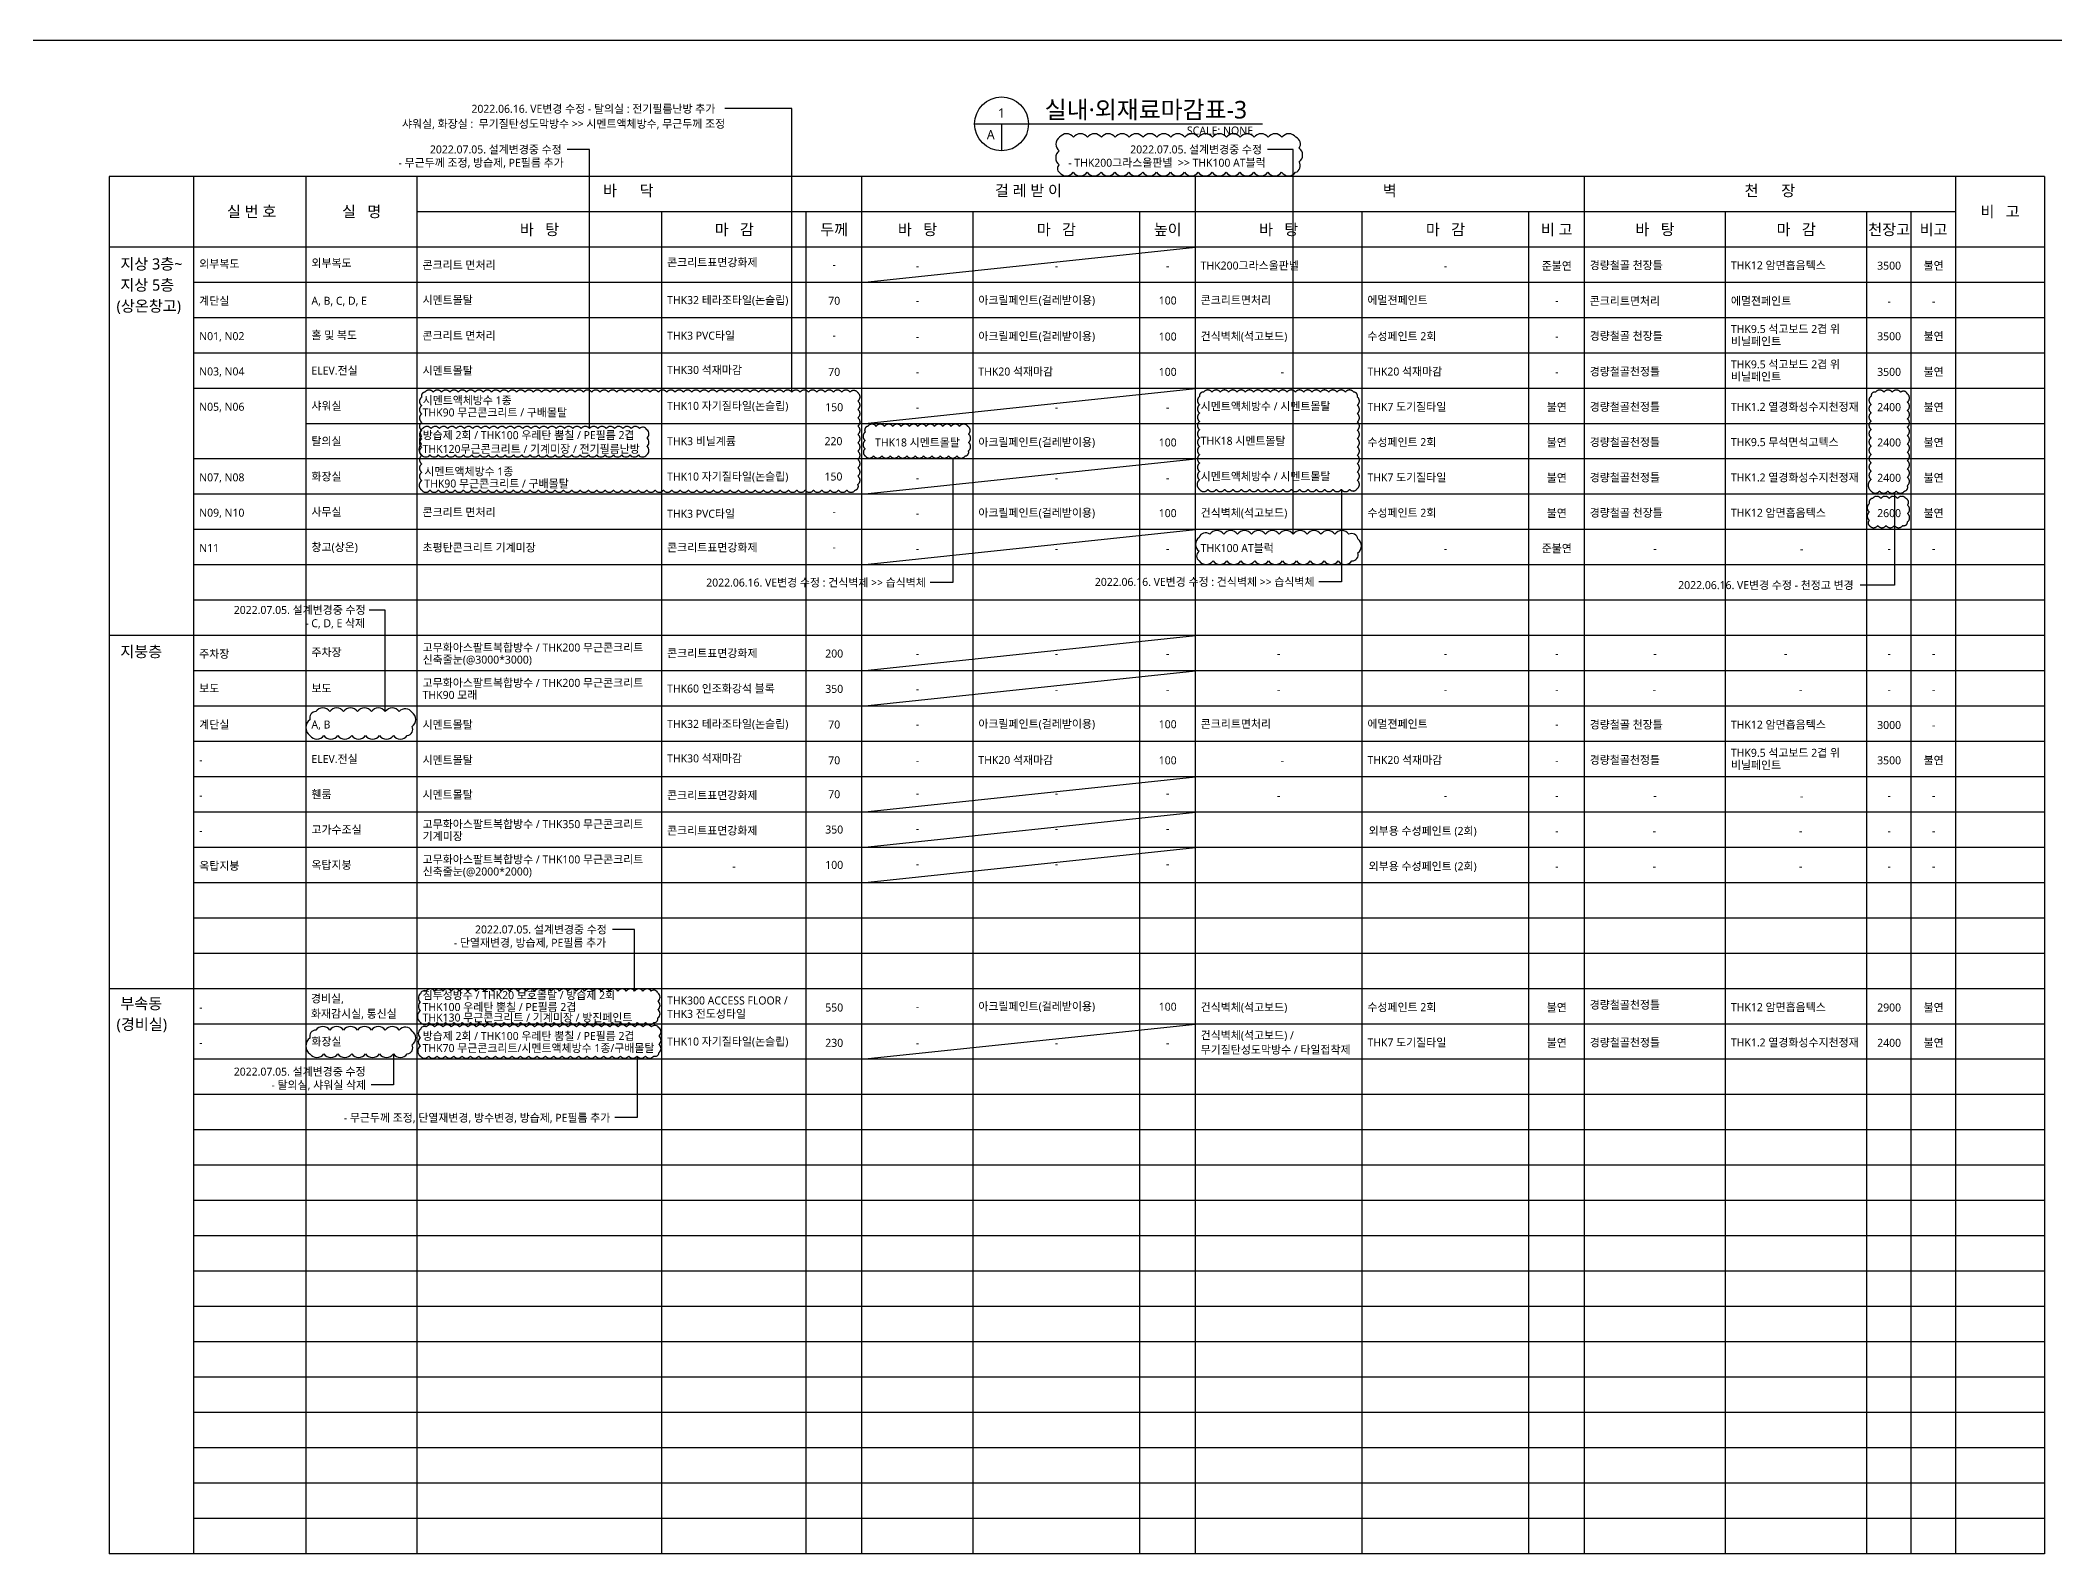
# Model space of a CAD drawing. Header units: millimetres. Extents: x 14892468 to 15300900, y -3565850 to -3401345.
# Drawn here: x 15126968 to 15134216, y -3406790 to -3401345 of the extents above; entities that cross this region are included whole.
import ezdxf
from ezdxf.enums import TextEntityAlignment as Align

# ---------------------------------------------------------------- set-up
doc = ezdxf.new("R2010")
doc.units = ezdxf.units.MM
doc.header["$LTSCALE"] = 100
doc.header["$MEASUREMENT"] = 0
doc.linetypes.add('ACAD_ISO03W100', pattern=[30, 12, -18])
doc.layers.get('Defpoints').update_dxf_attribs({"color": 171, "linetype": 'CONTINUOUS'})
for name, color, linetype in [('2', 7, 'CONTINUOUS'), ('9', 2, 'CONTINUOUS'), ('sol', 254, 'CONTINUOUS'), ('SYM', 7, 'CONTINUOUS'), ('TEXT', 3, 'CONTINUOUS'), ('TEXT-기입', 6, 'CONTINUOUS')]:
    doc.layers.add(name, color=color, linetype=linetype)
doc.layers.add('VE변경사항적용-20220616', color=10, linetype='CONTINUOUS', plot=False)
doc.layers.add('설계변경중 추가', color=152, linetype='CONTINUOUS', plot=False)
doc.styles.add('나눔바른고딕', font='NanumBarunGothic.ttf')

msp = doc.modelspace()

# ---------------------------------------------------------------- linework, layer by layer
at = {"layer": '2'}
for p, q in [((15127520, -3406790.5), (15127520, -3401835.2)), ((15127924, -3406790.5), (15127924, -3401835.2)), ((15128324, -3406790.5), (15128324, -3401835.2)), ((15129924, -3406790.5), (15129924, -3401835.2)), ((15131124, -3406790.5), (15131124, -3401835.2)), ((15132524, -3406790.5), (15132524, -3401835.2)), ((15133860, -3406790.5), (15133860, -3401835.2)), ((15133860, -3401962.2), (15128324, -3401962.2)), ((15129204, -3406790.5), (15129204, -3401962.2)), ((15129724, -3406790.5), (15129724, -3401962.2)), ((15130324, -3406790.5), (15130324, -3401962.2)), ((15130924, -3406790.5), (15130924, -3401962.2)), ((15131724, -3406790.5), (15131724, -3401962.2)), ((15132324, -3406790.5), (15132324, -3401962.2)), ((15133032, -3406790.5), (15133032, -3401962.2)), ((15133540, -3406790.5), (15133540, -3401962.2)), ((15133700, -3406790.5), (15133700, -3401962.2)), ((15134180, -3402089.3), (15127215.5, -3402089.3)), ((15134180, -3403486.9), (15127215.5, -3403486.9)), ((15134180, -3404757.5), (15127215.5, -3404757.5))]:
    msp.add_line(p, q, dxfattribs=at)
at = {"layer": '9'}
for p, q in [((15134180, -3401835.2), (15127215.5, -3401835.2)), ((15134180, -3406790.5), (15127215.5, -3406790.5))]:
    msp.add_line(p, q, dxfattribs=at)
at = {"layer": 'Defpoints', "ltscale": 0.1}
for p, q in [((14893166, -3401345.2), (15300899.7, -3401345.2)), ((15127215.5, -3401835.2), (15127215.5, -3406790.5)), ((15134180, -3401835.2), (15134180, -3406790.5)), ((15129924, -3402216.3), (15131124, -3402089.3)), ((15129924, -3402724.6), (15131124, -3402597.5)), ((15129924, -3402978.7), (15131124, -3402851.6)), ((15129924, -3403232.8), (15131124, -3403105.8)), ((15129924, -3403614), (15131124, -3403486.9)), ((15129924, -3403741), (15131124, -3403614)), ((15129924, -3404122.2), (15131124, -3403995.2)), ((15129924, -3404249.3), (15131124, -3404122.2)), ((15129924, -3404376.3), (15131124, -3404249.3)), ((15129924, -3405011.6), (15131124, -3404884.6))]:
    msp.add_line(p, q, dxfattribs=at)
at = {"layer": 'sol', "color": 8}
for p, q in [((15134180, -3402216.3), (15127520, -3402216.3)), ((15134180, -3402343.4), (15127520, -3402343.4)), ((15134180, -3402470.5), (15127520, -3402470.5)), ((15134180, -3402597.5), (15127520, -3402597.5)), ((15134180, -3402724.6), (15127924, -3402724.6)), ((15134180, -3402851.6), (15127520, -3402851.6)), ((15134180, -3402978.7), (15127520, -3402978.7)), ((15134180, -3403105.8), (15127520, -3403105.8)), ((15134180, -3403232.8), (15127520, -3403232.8)), ((15134180, -3403359.9), (15127520, -3403359.9)), ((15134180, -3403486.9), (15127520, -3403486.9)), ((15134180, -3403614), (15127520, -3403614)), ((15134180, -3403741), (15127520, -3403741)), ((15134180, -3403868.1), (15127520, -3403868.1)), ((15134180, -3403995.2), (15127520, -3403995.2)), ((15134180, -3404122.2), (15127520, -3404122.2)), ((15134180, -3404249.3), (15127520, -3404249.3)), ((15134180, -3404376.3), (15127520, -3404376.3)), ((15134180, -3404503.4), (15127520, -3404503.4)), ((15134180, -3404630.5), (15127520, -3404630.5)), ((15134180, -3404757.5), (15127520, -3404757.5)), ((15134180, -3404884.6), (15127520, -3404884.6)), ((15134180, -3405011.6), (15127520, -3405011.6)), ((15134180, -3405138.7), (15127520, -3405138.7)), ((15134180, -3405138.7), (15127520, -3405138.7)), ((15134180, -3405265.8), (15127520, -3405265.8)), ((15134180, -3405392.8), (15127520, -3405392.8)), ((15134180, -3405519.9), (15127520, -3405519.9)), ((15134180, -3405646.9), (15127520, -3405646.9)), ((15134180, -3405774), (15127520, -3405774)), ((15134180, -3405901.1), (15127520, -3405901.1)), ((15134180, -3406028.1), (15127520, -3406028.1)), ((15134180, -3406155.2), (15127520, -3406155.2)), ((15134180, -3406282.2), (15127520, -3406282.2)), ((15134180, -3406409.3), (15127520, -3406409.3)), ((15134180, -3406536.4), (15127520, -3406536.4)), ((15134180, -3406663.4), (15127520, -3406663.4))]:
    msp.add_line(p, q, dxfattribs=at)
at = {"layer": 'SYM'}
for p, q in [((15130329.5, -3401645.8), (15131365.6, -3401645.8)), ((15130426.5, -3401645.8), (15130426.5, -3401742.7))]:
    msp.add_line(p, q, dxfattribs=at)
msp.add_circle((15130426.5, -3401645.8), 97, dxfattribs=at)
at = {"layer": 'VE변경사항적용-20220616'}
for points in [[(15129671.7, -3402611.3), (15129671.7, -3401591), (15129431.1, -3401591)], [(15130250.8, -3402848.4), (15130250.8, -3403296), (15130170.3, -3403296)], [(15131649.3, -3402961.1), (15131649.3, -3403293.6), (15131568.8, -3403293.6)], [(15133639.5, -3402972.6), (15133639.5, -3403305.2), (15133516.1, -3403305.2)]]:
    msp.add_lwpolyline(points, dxfattribs=at)
at = {"layer": 'VE변경사항적용-20220616', "linetype": 'ACAD_ISO03W100'}
for points in [[(15128339.9, -3402963.5, 0.520567), (15128369.9, -3402963.5, 0.520567), (15128399.9, -3402963.5, 0.520567), (15128429.9, -3402963.5, 0.520567), (15128459.9, -3402963.5, 0.520567), (15128489.9, -3402963.5, 0.520567), (15128519.9, -3402963.5, 0.520567), (15128549.9, -3402963.5, 0.520567), (15128579.9, -3402963.5, 0.520567), (15128609.9, -3402963.5, 0.520567), (15128639.9, -3402963.5, 0.520567), (15128669.9, -3402963.5, 0.520567), (15128699.9, -3402963.5, 0.520567), (15128729.9, -3402963.5, 0.520567), (15128759.9, -3402963.5, 0.520567), (15128789.9, -3402963.5, 0.520567), (15128819.9, -3402963.5, 0.520567), (15128849.9, -3402963.5, 0.520567), (15128879.9, -3402963.5, 0.520567), (15128909.9, -3402963.5, 0.520567), (15128939.9, -3402963.5, 0.520567), (15128969.9, -3402963.5, 0.520567), (15128999.9, -3402963.5, 0.520567), (15129029.9, -3402963.5, 0.520567), (15129059.9, -3402963.5, 0.520567), (15129089.9, -3402963.5, 0.520567), (15129119.9, -3402963.5, 0.520567), (15129149.9, -3402963.5, 0.520567), (15129179.9, -3402963.5, 0.520567), (15129209.9, -3402963.5, 0.520567), (15129239.9, -3402963.5, 0.520567), (15129269.9, -3402963.5, 0.520567), (15129299.9, -3402963.5, 0.520567), (15129329.9, -3402963.5, 0.520567), (15129359.9, -3402963.5, 0.520567), (15129389.9, -3402963.5, 0.520567), (15129419.9, -3402963.5, 0.520567), (15129449.9, -3402963.5, 0.520567), (15129479.9, -3402963.5, 0.520567), (15129509.9, -3402963.5, 0.520567), (15129539.9, -3402963.5, 0.520567), (15129569.9, -3402963.5, 0.520567), (15129599.9, -3402963.5, 0.520567), (15129629.9, -3402963.5, 0.520567), (15129659.9, -3402963.5, 0.520567), (15129689.9, -3402963.5, 0.520567), (15129719.9, -3402963.5, 0.520567), (15129749.9, -3402963.5, 0.520567), (15129779.9, -3402963.5, 0.520567), (15129809.9, -3402963.5, 0.520567), (15129839.9, -3402963.5, 0.520567), (15129869.9, -3402963.5, 0.520567), (15129899.9, -3402963.5, 0.520567), (15129909.6, -3402943.3, 0.520567), (15129909.6, -3402913.3, 0.520567), (15129909.6, -3402883.3, 0.520567), (15129909.6, -3402853.3, 0.520567), (15129909.6, -3402823.3, 0.520567), (15129909.6, -3402793.3, 0.520567), (15129909.6, -3402763.3, 0.520567), (15129909.6, -3402733.3, 0.520567), (15129909.6, -3402703.3, 0.520567), (15129909.6, -3402673.3, 0.520567), (15129909.6, -3402643.3, 0.520567), (15129909.6, -3402613.3, 0.520567), (15129881.7, -3402611.3, 0.520567), (15129851.7, -3402611.3, 0.520567), (15129821.7, -3402611.3, 0.520567), (15129791.7, -3402611.3, 0.520567), (15129761.7, -3402611.3, 0.520567), (15129731.7, -3402611.3, 0.520567), (15129701.7, -3402611.3, 0.520567), (15129671.7, -3402611.3, 0.520567), (15129641.7, -3402611.3, 0.520567), (15129611.7, -3402611.3, 0.520567), (15129581.7, -3402611.3, 0.520567), (15129551.7, -3402611.3, 0.520567), (15129521.7, -3402611.3, 0.520567), (15129491.7, -3402611.3, 0.520567), (15129461.7, -3402611.3, 0.520567), (15129431.7, -3402611.3, 0.520567), (15129401.7, -3402611.3, 0.520567), (15129371.7, -3402611.3, 0.520567), (15129341.7, -3402611.3, 0.520567), (15129311.7, -3402611.3, 0.520567), (15129281.7, -3402611.3, 0.520567), (15129251.7, -3402611.3, 0.520567), (15129221.7, -3402611.3, 0.520567), (15129191.7, -3402611.3, 0.520567), (15129161.7, -3402611.3, 0.520567), (15129131.7, -3402611.3, 0.520567), (15129101.7, -3402611.3, 0.520567), (15129071.7, -3402611.3, 0.520567), (15129041.7, -3402611.3, 0.520567), (15129011.7, -3402611.3, 0.520567), (15128981.7, -3402611.3, 0.520567), (15128951.7, -3402611.3, 0.520567), (15128921.7, -3402611.3, 0.520567), (15128891.7, -3402611.3, 0.520567), (15128861.7, -3402611.3, 0.520567), (15128831.7, -3402611.3, 0.520567), (15128801.7, -3402611.3, 0.520567), (15128771.7, -3402611.3, 0.520567), (15128741.7, -3402611.3, 0.520567), (15128711.7, -3402611.3, 0.520567), (15128681.7, -3402611.3, 0.520567), (15128651.7, -3402611.3, 0.520567), (15128621.7, -3402611.3, 0.520567), (15128591.7, -3402611.3, 0.520567), (15128561.7, -3402611.3, 0.520567), (15128531.7, -3402611.3, 0.520567), (15128501.7, -3402611.3, 0.520567), (15128471.7, -3402611.3, 0.520567), (15128441.7, -3402611.3, 0.520567), (15128411.7, -3402611.3, 0.520567), (15128381.7, -3402611.3, 0.520567), (15128351.7, -3402611.3, 0.520567), (15128339.9, -3402629.5, 0.520567), (15128339.9, -3402659.5, 0.520567), (15128339.9, -3402689.5, 0.520567), (15128339.9, -3402719.5, 0.520567), (15128339.9, -3402749.5, 0.520567), (15128339.9, -3402779.5, 0.520567), (15128339.9, -3402809.5, 0.520567), (15128339.9, -3402839.5, 0.520567), (15128339.9, -3402869.5, 0.520567), (15128339.9, -3402899.5, 0.520567), (15128339.9, -3402929.5, 0.520567)], [(15131139.3, -3402961.1, 0.520567), (15131169.3, -3402961.1, 0.520567), (15131199.3, -3402961.1, 0.520567), (15131229.3, -3402961.1, 0.520567), (15131259.3, -3402961.1, 0.520567), (15131289.3, -3402961.1, 0.520567), (15131319.3, -3402961.1, 0.520567), (15131349.3, -3402961.1, 0.520567), (15131379.3, -3402961.1, 0.520567), (15131409.3, -3402961.1, 0.520567), (15131439.3, -3402961.1, 0.520567), (15131469.3, -3402961.1, 0.520567), (15131499.3, -3402961.1, 0.520567), (15131529.3, -3402961.1, 0.520567), (15131559.3, -3402961.1, 0.520567), (15131589.3, -3402961.1, 0.520567), (15131619.3, -3402961.1, 0.520567), (15131649.3, -3402961.1, 0.520567), (15131679.3, -3402961.1, 0.520567), (15131706.5, -3402958.3, 0.520567), (15131706.5, -3402928.3, 0.520567), (15131706.5, -3402898.3, 0.520567), (15131706.5, -3402868.3, 0.520567), (15131706.5, -3402838.3, 0.520567), (15131706.5, -3402808.3, 0.520567), (15131706.5, -3402778.3, 0.520567), (15131706.5, -3402748.3, 0.520567), (15131706.5, -3402718.3, 0.520567), (15131706.5, -3402688.3, 0.520567), (15131706.5, -3402658.3, 0.520567), (15131706.5, -3402628.3, 0.520567), (15131693.8, -3402611.1, 0.520567), (15131663.8, -3402611.1, 0.520567), (15131633.8, -3402611.1, 0.520567), (15131603.8, -3402611.1, 0.520567), (15131573.8, -3402611.1, 0.520567), (15131543.8, -3402611.1, 0.520567), (15131513.8, -3402611.1, 0.520567), (15131483.8, -3402611.1, 0.520567), (15131453.8, -3402611.1, 0.520567), (15131423.8, -3402611.1, 0.520567), (15131393.8, -3402611.1, 0.520567), (15131363.8, -3402611.1, 0.520567), (15131333.8, -3402611.1, 0.520567), (15131303.8, -3402611.1, 0.520567), (15131273.8, -3402611.1, 0.520567), (15131243.8, -3402611.1, 0.520567), (15131213.8, -3402611.1, 0.520567), (15131183.8, -3402611.1, 0.520567), (15131153.8, -3402611.1, 0.520567), (15131139.3, -3402626.6, 0.520567), (15131139.3, -3402656.6, 0.520567), (15131139.3, -3402686.6, 0.520567), (15131139.3, -3402716.6, 0.520567), (15131139.3, -3402746.6, 0.520567), (15131139.3, -3402776.6, 0.520567), (15131139.3, -3402806.6, 0.520567), (15131139.3, -3402836.6, 0.520567), (15131139.3, -3402866.6, 0.520567), (15131139.3, -3402896.6, 0.520567), (15131139.3, -3402926.6, 0.520567)], [(15133555.8, -3402967, 0.520567), (15133585.8, -3402967, 0.520567), (15133615.8, -3402967, 0.520567), (15133645.8, -3402967, 0.520567), (15133675.8, -3402967, 0.520567), (15133685.9, -3402947.2, 0.520567), (15133685.9, -3402917.2, 0.520567), (15133685.9, -3402887.2, 0.520567), (15133685.9, -3402857.2, 0.520567), (15133685.9, -3402827.2, 0.520567), (15133685.9, -3402797.2, 0.520567), (15133685.9, -3402767.2, 0.520567), (15133685.9, -3402737.2, 0.520567), (15133685.9, -3402707.2, 0.520567), (15133685.9, -3402677.2, 0.520567), (15133685.9, -3402647.2, 0.520567), (15133685.9, -3402617.2, 0.520567), (15133661.8, -3402611.3, 0.520567), (15133631.8, -3402611.3, 0.520567), (15133601.8, -3402611.3, 0.520567), (15133571.8, -3402611.3, 0.520567), (15133555.8, -3402625.3, 0.520567), (15133555.8, -3402655.3, 0.520567), (15133555.8, -3402685.3, 0.520567), (15133555.8, -3402715.3, 0.520567), (15133555.8, -3402745.3, 0.520567), (15133555.8, -3402775.3, 0.520567), (15133555.8, -3402805.3, 0.520567), (15133555.8, -3402835.3, 0.520567), (15133555.8, -3402865.3, 0.520567), (15133555.8, -3402895.3, 0.520567), (15133555.8, -3402925.3, 0.520567)], [(15129936, -3402840.6, 0.520567), (15129966, -3402840.6, 0.520567), (15129996, -3402840.6, 0.520567), (15130026, -3402840.6, 0.520567), (15130056, -3402840.6, 0.520567), (15130086, -3402840.6, 0.520567), (15130116, -3402840.6, 0.520567), (15130146, -3402840.6, 0.520567), (15130176, -3402840.6, 0.520567), (15130206, -3402840.6, 0.520567), (15130236, -3402840.6, 0.520567), (15130266, -3402840.6, 0.520567), (15130296, -3402840.6, 0.520567), (15130307.5, -3402822, 0.520567), (15130307.5, -3402792, 0.520567), (15130307.5, -3402762, 0.520567), (15130305.2, -3402734.2, 0.520567), (15130275.2, -3402734.2, 0.520567), (15130245.2, -3402734.2, 0.520567), (15130215.2, -3402734.2, 0.520567), (15130185.2, -3402734.2, 0.520567), (15130155.2, -3402734.2, 0.520567), (15130125.2, -3402734.2, 0.520567), (15130095.2, -3402734.2, 0.520567), (15130065.2, -3402734.2, 0.520567), (15130035.2, -3402734.2, 0.520567), (15130005.2, -3402734.2, 0.520567), (15129975.2, -3402734.2, 0.520567), (15129945.2, -3402734.2, 0.520567), (15129936, -3402755, 0.520567), (15129936, -3402785, 0.520567), (15129936, -3402815, 0.520567)], [(15133549.5, -3403091.1, 0.520567), (15133579.5, -3403091.1, 0.520567), (15133609.5, -3403091.1, 0.520567), (15133639.5, -3403091.1, 0.520567), (15133669.5, -3403091.1, 0.520567), (15133686.5, -3403078.1, 0.520567), (15133686.5, -3403048.1, 0.520567), (15133686.5, -3403018.1, 0.520567), (15133680.8, -3402993.8, 0.520567), (15133650.8, -3402993.8, 0.520567), (15133620.8, -3402993.8, 0.520567), (15133590.8, -3402993.8, 0.520567), (15133560.8, -3402993.8, 0.520567), (15133549.5, -3403012.5, 0.520567), (15133549.5, -3403042.5, 0.520567), (15133549.5, -3403072.5, 0.520567)]]:
    msp.add_lwpolyline(points, format="xyb", close=True, dxfattribs=at)
at = {"layer": '설계변경중 추가'}
for points in [[(15130634.5, -3401820.2, 0.520567), (15130684.5, -3401820.2, 0.520567), (15130734.5, -3401820.2, 0.520567), (15130784.5, -3401820.2, 0.520567), (15130834.5, -3401820.2, 0.520567), (15130884.5, -3401820.2, 0.520567), (15130934.5, -3401820.2, 0.520567), (15130984.5, -3401820.2, 0.520567), (15131034.5, -3401820.2, 0.520567), (15131084.5, -3401820.2, 0.520567), (15131134.5, -3401820.2, 0.520567), (15131184.5, -3401820.2, 0.520567), (15131234.5, -3401820.2, 0.520567), (15131284.5, -3401820.2, 0.520567), (15131334.5, -3401820.2, 0.520567), (15131384.5, -3401820.2, 0.520567), (15131434.5, -3401820.2, 0.520567), (15131484.5, -3401820.2, 0.520567), (15131497.1, -3401782.8, 0.520567), (15131497.1, -3401732.8, 0.520567), (15131485.7, -3401694.3, 0.520567), (15131435.7, -3401694.3, 0.520567), (15131385.7, -3401694.3, 0.520567), (15131335.7, -3401694.3, 0.520567), (15131285.7, -3401694.3, 0.520567), (15131235.7, -3401694.3, 0.520567), (15131185.7, -3401694.3, 0.520567), (15131135.7, -3401694.3, 0.520567), (15131085.7, -3401694.3, 0.520567), (15131035.7, -3401694.3, 0.520567), (15130985.7, -3401694.3, 0.520567), (15130935.7, -3401694.3, 0.520567), (15130885.7, -3401694.3, 0.520567), (15130835.7, -3401694.3, 0.520567), (15130785.7, -3401694.3, 0.520567), (15130735.7, -3401694.3, 0.520567), (15130685.7, -3401694.3, 0.520567), (15130635.7, -3401694.3, 0.520567), (15130634.5, -3401743.1, 0.520567), (15130634.5, -3401793.1, 0.520567)], [(15128339.9, -3402836.5, 0.520567), (15128369.9, -3402836.5, 0.520567), (15128399.9, -3402836.5, 0.520567), (15128429.9, -3402836.5, 0.520567), (15128459.9, -3402836.5, 0.520567), (15128489.9, -3402836.5, 0.520567), (15128519.9, -3402836.5, 0.520567), (15128549.9, -3402836.5, 0.520567), (15128579.9, -3402836.5, 0.520567), (15128609.9, -3402836.5, 0.520567), (15128639.9, -3402836.5, 0.520567), (15128669.9, -3402836.5, 0.520567), (15128699.9, -3402836.5, 0.520567), (15128729.9, -3402836.5, 0.520567), (15128759.9, -3402836.5, 0.520567), (15128789.9, -3402836.5, 0.520567), (15128819.9, -3402836.5, 0.520567), (15128849.9, -3402836.5, 0.520567), (15128879.9, -3402836.5, 0.520567), (15128909.9, -3402836.5, 0.520567), (15128939.9, -3402836.5, 0.520567), (15128969.9, -3402836.5, 0.520567), (15128999.9, -3402836.5, 0.520567), (15129029.9, -3402836.5, 0.520567), (15129059.9, -3402836.5, 0.520567), (15129089.9, -3402836.5, 0.520567), (15129119.9, -3402836.5, 0.520567), (15129149.9, -3402836.5, 0.520567), (15129149.9, -3402806.5, 0.520567), (15129149.9, -3402776.5, 0.520567), (15129149.9, -3402746.5, 0.520567), (15129123.9, -3402742.4, 0.520567), (15129093.9, -3402742.4, 0.520567), (15129063.9, -3402742.4, 0.520567), (15129033.9, -3402742.4, 0.520567), (15129003.9, -3402742.4, 0.520567), (15128973.9, -3402742.4, 0.520567), (15128943.9, -3402742.4, 0.520567), (15128913.9, -3402742.4, 0.520567), (15128883.9, -3402742.4, 0.520567), (15128853.9, -3402742.4, 0.520567), (15128823.9, -3402742.4, 0.520567), (15128793.9, -3402742.4, 0.520567), (15128763.9, -3402742.4, 0.520567), (15128733.9, -3402742.4, 0.520567), (15128703.9, -3402742.4, 0.520567), (15128673.9, -3402742.4, 0.520567), (15128643.9, -3402742.4, 0.520567), (15128613.9, -3402742.4, 0.520567), (15128583.9, -3402742.4, 0.520567), (15128553.9, -3402742.4, 0.520567), (15128523.9, -3402742.4, 0.520567), (15128493.9, -3402742.4, 0.520567), (15128463.9, -3402742.4, 0.520567), (15128433.9, -3402742.4, 0.520567), (15128403.9, -3402742.4, 0.520567), (15128373.9, -3402742.4, 0.520567), (15128343.9, -3402742.4, 0.520567), (15128339.9, -3402768.4, 0.520567), (15128339.9, -3402798.4, 0.520567)], [(15131137.5, -3403218.1, 0.520567), (15131187.5, -3403218.1, 0.520567), (15131237.5, -3403218.1, 0.520567), (15131287.5, -3403218.1, 0.520567), (15131337.5, -3403218.1, 0.520567), (15131387.5, -3403218.1, 0.520567), (15131437.5, -3403218.1, 0.520567), (15131487.5, -3403218.1, 0.520567), (15131537.5, -3403218.1, 0.520567), (15131587.5, -3403218.1, 0.520567), (15131637.5, -3403218.1, 0.520567), (15131687.5, -3403218.1, 0.520567), (15131708.9, -3403189.5, 0.520567), (15131708.9, -3403139.5, 0.520567), (15131676, -3403122.3, 0.520567), (15131626, -3403122.3, 0.520567), (15131576, -3403122.3, 0.520567), (15131526, -3403122.3, 0.520567), (15131476, -3403122.3, 0.520567), (15131426, -3403122.3, 0.520567), (15131376, -3403122.3, 0.520567), (15131326, -3403122.3, 0.520567), (15131276, -3403122.3, 0.520567), (15131226, -3403122.3, 0.520567), (15131176, -3403122.3, 0.520567), (15131137.5, -3403133.8, 0.520567), (15131137.5, -3403183.8, 0.520567)], [(15127938.1, -3403846.6, 0.520567), (15127988.1, -3403846.6, 0.520567), (15128038.1, -3403846.6, 0.520567), (15128088.1, -3403846.6, 0.520567), (15128138.1, -3403846.6, 0.520567), (15128188.1, -3403846.6, 0.520567), (15128238.1, -3403846.6, 0.520567), (15128288.1, -3403846.6, 0.520567), (15128305.6, -3403814.1, 0.520567), (15128305.6, -3403764.1, 0.520567), (15128259.1, -3403760.6, 0.520567), (15128209.1, -3403760.6, 0.520567), (15128159.1, -3403760.6, 0.520567), (15128109.1, -3403760.6, 0.520567), (15128059.1, -3403760.6, 0.520567), (15128009.1, -3403760.6, 0.520567), (15127959.1, -3403760.6, 0.520567), (15127938.1, -3403789.6, 0.520567)], [(15128335.9, -3404878.8, 0.520567), (15128365.9, -3404878.8, 0.520567), (15128395.9, -3404878.8, 0.520567), (15128425.9, -3404878.8, 0.520567), (15128455.9, -3404878.8, 0.520567), (15128485.9, -3404878.8, 0.520567), (15128515.9, -3404878.8, 0.520567), (15128545.9, -3404878.8, 0.520567), (15128575.9, -3404878.8, 0.520567), (15128605.9, -3404878.8, 0.520567), (15128635.9, -3404878.8, 0.520567), (15128665.9, -3404878.8, 0.520567), (15128695.9, -3404878.8, 0.520567), (15128725.9, -3404878.8, 0.520567), (15128755.9, -3404878.8, 0.520567), (15128785.9, -3404878.8, 0.520567), (15128815.9, -3404878.8, 0.520567), (15128845.9, -3404878.8, 0.520567), (15128875.9, -3404878.8, 0.520567), (15128905.9, -3404878.8, 0.520567), (15128935.9, -3404878.8, 0.520567), (15128965.9, -3404878.8, 0.520567), (15128995.9, -3404878.8, 0.520567), (15129025.9, -3404878.8, 0.520567), (15129055.9, -3404878.8, 0.520567), (15129085.9, -3404878.8, 0.520567), (15129115.9, -3404878.8, 0.520567), (15129145.9, -3404878.8, 0.520567), (15129175.9, -3404878.8, 0.520567), (15129189.9, -3404862.8, 0.520567), (15129189.9, -3404832.8, 0.520567), (15129189.9, -3404802.8, 0.520567), (15129189.9, -3404772.8, 0.520567), (15129166.3, -3404766.3, 0.520567), (15129136.3, -3404766.3, 0.520567), (15129106.3, -3404766.3, 0.520567), (15129076.3, -3404766.3, 0.520567), (15129046.3, -3404766.3, 0.520567), (15129016.3, -3404766.3, 0.520567), (15128986.3, -3404766.3, 0.520567), (15128956.3, -3404766.3, 0.520567), (15128926.3, -3404766.3, 0.520567), (15128896.3, -3404766.3, 0.520567), (15128866.3, -3404766.3, 0.520567), (15128836.3, -3404766.3, 0.520567), (15128806.3, -3404766.3, 0.520567), (15128776.3, -3404766.3, 0.520567), (15128746.3, -3404766.3, 0.520567), (15128716.3, -3404766.3, 0.520567), (15128686.3, -3404766.3, 0.520567), (15128656.3, -3404766.3, 0.520567), (15128626.3, -3404766.3, 0.520567), (15128596.3, -3404766.3, 0.520567), (15128566.3, -3404766.3, 0.520567), (15128536.3, -3404766.3, 0.520567), (15128506.3, -3404766.3, 0.520567), (15128476.3, -3404766.3, 0.520567), (15128446.3, -3404766.3, 0.520567), (15128416.3, -3404766.3, 0.520567), (15128386.3, -3404766.3, 0.520567), (15128356.3, -3404766.3, 0.520567), (15128335.9, -3404776, 0.520567), (15128335.9, -3404806, 0.520567), (15128335.9, -3404836, 0.520567)], [(15127938.1, -3404992.3, 0.520567), (15127988.1, -3404992.3, 0.520567), (15128038.1, -3404992.3, 0.520567), (15128088.1, -3404992.3, 0.520567), (15128138.1, -3404992.3, 0.520567), (15128188.1, -3404992.3, 0.520567), (15128238.1, -3404992.3, 0.520567), (15128288.1, -3404992.3, 0.520567), (15128305.6, -3404959.8, 0.520567), (15128305.6, -3404909.8, 0.520567), (15128259.1, -3404906.3, 0.520567), (15128209.1, -3404906.3, 0.520567), (15128159.1, -3404906.3, 0.520567), (15128109.1, -3404906.3, 0.520567), (15128059.1, -3404906.3, 0.520567), (15128009.1, -3404906.3, 0.520567), (15127959.1, -3404906.3, 0.520567), (15127938.1, -3404935.3, 0.520567)], [(15128335.3, -3404999.9, 0.520567), (15128365.3, -3404999.9, 0.520567), (15128395.3, -3404999.9, 0.520567), (15128425.3, -3404999.9, 0.520567), (15128455.3, -3404999.9, 0.520567), (15128485.3, -3404999.9, 0.520567), (15128515.3, -3404999.9, 0.520567), (15128545.3, -3404999.9, 0.520567), (15128575.3, -3404999.9, 0.520567), (15128605.3, -3404999.9, 0.520567), (15128635.3, -3404999.9, 0.520567), (15128665.3, -3404999.9, 0.520567), (15128695.3, -3404999.9, 0.520567), (15128725.3, -3404999.9, 0.520567), (15128755.3, -3404999.9, 0.520567), (15128785.3, -3404999.9, 0.520567), (15128815.3, -3404999.9, 0.520567), (15128845.3, -3404999.9, 0.520567), (15128875.3, -3404999.9, 0.520567), (15128905.3, -3404999.9, 0.520567), (15128935.3, -3404999.9, 0.520567), (15128965.3, -3404999.9, 0.520567), (15128995.3, -3404999.9, 0.520567), (15129025.3, -3404999.9, 0.520567), (15129055.3, -3404999.9, 0.520567), (15129085.3, -3404999.9, 0.520567), (15129115.3, -3404999.9, 0.520567), (15129145.3, -3404999.9, 0.520567), (15129175.3, -3404999.9, 0.520567), (15129193.5, -3404988.2, 0.520567), (15129193.5, -3404958.2, 0.520567), (15129193.5, -3404928.2, 0.520567), (15129193.5, -3404898.2, 0.520567), (15129166.5, -3404895.3, 0.520567), (15129136.5, -3404895.3, 0.520567), (15129106.5, -3404895.3, 0.520567), (15129076.5, -3404895.3, 0.520567), (15129046.5, -3404895.3, 0.520567), (15129016.5, -3404895.3, 0.520567), (15128986.5, -3404895.3, 0.520567), (15128956.5, -3404895.3, 0.520567), (15128926.5, -3404895.3, 0.520567), (15128896.5, -3404895.3, 0.520567), (15128866.5, -3404895.3, 0.520567), (15128836.5, -3404895.3, 0.520567), (15128806.5, -3404895.3, 0.520567), (15128776.5, -3404895.3, 0.520567), (15128746.5, -3404895.3, 0.520567), (15128716.5, -3404895.3, 0.520567), (15128686.5, -3404895.3, 0.520567), (15128656.5, -3404895.3, 0.520567), (15128626.5, -3404895.3, 0.520567), (15128596.5, -3404895.3, 0.520567), (15128566.5, -3404895.3, 0.520567), (15128536.5, -3404895.3, 0.520567), (15128506.5, -3404895.3, 0.520567), (15128476.5, -3404895.3, 0.520567), (15128446.5, -3404895.3, 0.520567), (15128416.5, -3404895.3, 0.520567), (15128386.5, -3404895.3, 0.520567), (15128356.5, -3404895.3, 0.520567), (15128335.3, -3404904.1, 0.520567), (15128335.3, -3404934.1, 0.520567), (15128335.3, -3404964.1, 0.520567)]]:
    msp.add_lwpolyline(points, format="xyb", close=True, dxfattribs=at)
for points in [[(15128943.9, -3402742.4), (15128943.9, -3401738.5), (15128863.8, -3401738.5)], [(15131476, -3403122.3), (15131476, -3401738.5), (15131383.8, -3401738.5)], [(15128209.1, -3403760.6), (15128209.1, -3403395.5), (15128151.1, -3403395.5)], [(15129106.3, -3404766.3), (15129106.3, -3404545), (15129026.2, -3404545)], [(15128238.1, -3404992.3), (15128238.1, -3405103.1), (15128158, -3405103.1)], [(15129115.3, -3404999.9), (15129115.3, -3405221.2), (15129035.2, -3405221.2)]]:
    msp.add_lwpolyline(points, dxfattribs=at)

# ---------------------------------------------------------------- texts
at = {"layer": 'TEXT', "style": '나눔바른고딕'}
for s, p in [('1', (15130426.5, -3401607)), ('A', (15130387.7, -3401684.5))]:
    msp.add_text(s, height=33.9, dxfattribs=at).set_placement(p, align=Align.MIDDLE)
for s, height, p in [('실내·외재료마감표-3', 63.03, (15130581.8, -3401626.4)), ('지상 3층~', 40, (15127255.6, -3402169.8)), ('지상 5층', 40, (15127255.6, -3402245.8)), ('(상온창고)', 40, (15127242, -3402321.4)), ('지붕층', 40, (15127255.6, -3403564.5)), ('부속동', 40, (15127255.6, -3404831.1)), ('(경비실)', 40, (15127242, -3404905.6))]:
    msp.add_text(s, height=height, dxfattribs=at).set_placement(p)
msp.add_text('SCALE: NONE', height=29.091, dxfattribs=at).set_placement((15131331.7, -3401655.5), align=Align.TOP_RIGHT)
for s, p in [('바      닥', (15129083.5, -3401885.8)), ('걸 레 받 이', (15130523.5, -3401885.8)), ('벽', (15131823.5, -3401885.8)), ('천      장', (15133191.5, -3401885.8)), ('실 번 호', (15127728.1, -3401961.4)), ('실   명', (15128124, -3401961.4)), ('비   고', (15134019.7, -3401961.4)), ('바   탕', (15128764, -3402025.9)), ('마   감', (15129464.8, -3402025.9)), ('두께', (15129824.5, -3402025.9)), ('바   탕', (15130124.1, -3402025.9)), ('마   감', (15130624.1, -3402025.9)), ('높이', (15131024.5, -3402025.9)), ('바   탕', (15131424.1, -3402025.9)), ('마   감', (15132024.1, -3402025.9)), ('비 고', (15132424.5, -3402025.9)), ('바   탕', (15132778, -3402025.7)), ('마   감', (15133286, -3402025.7)), ('천장고', (15133620.5, -3402025.9)), ('비고', (15133780.5, -3402025.9))]:
    msp.add_text(s, height=40, dxfattribs=at).set_placement(p, align=Align.MIDDLE_CENTER)
at = {"layer": 'TEXT-기입', "style": '나눔바른고딕'}
for s, p in [('외부복도', (15127539.5, -3402164)), ('외부복도', (15127943.3, -3402160.8)), ('콘크리트 면처리', (15128343.2, -3402168.1)), ('콘크리트표면강화제', (15129223.2, -3402158.6)), ('THK200그라스울판넬', (15131143.2, -3402170.1)), ('경량철골 천장틀', (15132543.2, -3402169.1)), ('THK12 암면흡음텍스', (15133051.2, -3402169.1)), ('계단실', (15127539.5, -3402296.9)), ('A, B, C, D, E', (15127943.3, -3402296.7)), ('시멘트몰탈', (15128343.2, -3402293.9)), ('THK32 테라조타일(논슬립)', (15129223.2, -3402294.4)), ('아크릴페인트(걸레받이용)', (15130343.2, -3402294.4)), ('콘크리트면처리', (15131143.2, -3402294.4)), ('에멀젼페인트', (15131743.2, -3402294.4)), ('콘크리트면처리', (15132543.2, -3402297.4)), ('에멀젼페인트', (15133051.2, -3402297.2)), ('N01, N02', (15127539.5, -3402424)), ('홀 및 복도', (15127943.3, -3402420.8)), ('콘크리트 면처리', (15128343.2, -3402422.2)), ('THK3 PVC타일', (15129223.2, -3402422.2)), ('아크릴페인트(걸레받이용)', (15130343.2, -3402424.3)), ('건식벽체(석고보드)', (15131143.2, -3402424.3)), ('수성페인트 2회', (15131743.2, -3402424.3)), ('경량철골 천장틀', (15132543.2, -3402423.3)), ('THK9.5 석고보드 2겹 위', (15133051.2, -3402398.5)), ('비닐페인트', (15133051.2, -3402442.5)), ('N03, N04', (15127539.5, -3402551)), ('ELEV.전실', (15127943.3, -3402547.9)), ('시멘트몰탈', (15128343.2, -3402548)), ('THK30 석재마감', (15129223.2, -3402545.6)), ('THK20 석재마감', (15130343.2, -3402551.3)), ('THK20 석재마감', (15131743.2, -3402551.3)), ('경량철골천정틀', (15132543.2, -3402551.3)), ('THK9.5 석고보드 2겹 위', (15133051.2, -3402525.6)), ('비닐페인트', (15133051.2, -3402569.6)), ('N05, N06', (15127539.5, -3402678.1)), ('샤워실', (15127943.3, -3402674.9)), ('시멘트액체방수 / 시멘트몰탈', (15131143.2, -3402676.3)), ('THK7 도기질타일', (15131743.2, -3402678.4)), ('경량철골천정틀', (15132543.2, -3402678.4)), ('THK1.2 열경화성수지천정재', (15133051.2, -3402678.4)), ('탈의실', (15127943.3, -3402802)), ('방습제 2회 / THK100 우레탄 뿜칠 / PE필름 2겹', (15128343.5, -3402780.2)), ('아크릴페인트(걸레받이용)', (15130343.2, -3402805.4)), ('THK18 시멘트몰탈', (15131143.2, -3402800.7)), ('수성페인트 2회', (15131743.2, -3402805.4)), ('경량철골천정틀', (15132543.2, -3402805.4)), ('THK9.5 무석면석고텍스', (15133051.2, -3402805.4)), ('THK120무근콘크리트 / 기계미장 / 전기필름난방', (15128343.5, -3402829.8)), ('N07, N08', (15127539.5, -3402932.2)), ('화장실', (15127943.3, -3402929.1)), ('시멘트액체방수 1종', (15128349.7, -3402910.9)), ('시멘트액체방수 / 시멘트몰탈', (15131143.2, -3402928.6)), ('THK7 도기질타일', (15131743.2, -3402932.5)), ('경량철골천정틀', (15132543.2, -3402932.5)), ('THK1.2 열경화성수지천정재', (15133051.2, -3402932.5)), ('THK90 무근콘크리트 / 구배몰탈', (15128349.7, -3402954.4)), ('N09, N10', (15127539.5, -3403059.3)), ('사무실', (15127943.3, -3403056.1)), ('콘크리트 면처리', (15128343.2, -3403057.5)), ('아크릴페인트(걸레받이용)', (15130343.2, -3403059.6)), ('건식벽체(석고보드)', (15131143.2, -3403059.6)), ('수성페인트 2회', (15131743.2, -3403059.6)), ('경량철골 천장틀', (15132543.2, -3403059.6)), ('THK12 암면흡음텍스', (15133051.2, -3403059.6)), ('N11', (15127539.5, -3403186.3)), ('창고(상온)', (15127943.3, -3403183.2)), ('초평탄콘크리트 기계미장', (15128343.2, -3403184.6)), ('콘크리트표면강화제', (15129223.2, -3403184.6)), ('THK100 AT블럭', (15131143.2, -3403186.6)), ('주차장', (15127539.5, -3403567.5)), ('주차장', (15127943.3, -3403561.4)), ('콘크리트표면강화제', (15129223.2, -3403564.9)), ('보도', (15127539.3, -3403691.4)), ('보도', (15127943.3, -3403691.4)), ('THK60 인조화강석 블록', (15129223.2, -3403691.9)), ('계단실', (15127539.5, -3403821.6)), ('시멘트몰탈', (15128343.2, -3403821.9)), ('THK32 테라조타일(논슬립)', (15129223.2, -3403819.2)), ('아크릴페인트(걸레받이용)', (15130343.2, -3403819.2)), ('콘크리트면처리', (15131143.2, -3403819.2)), ('에멀젼페인트', (15131743.2, -3403819.2)), ('경량철골 천장틀', (15132543.2, -3403821.9)), ('THK12 암면흡음텍스', (15133051.2, -3403821.9)), ('A, B', (15127943.3, -3403821.4)), ('ELEV.전실', (15127943.3, -3403945.5)), ('시멘트몰탈', (15128343.2, -3403949)), ('THK30 석재마감', (15129223.2, -3403943.3)), ('THK20 석재마감', (15130343.2, -3403949)), ('THK20 석재마감', (15131743.2, -3403949)), ('경량철골천정틀', (15132543.2, -3403949)), ('THK9.5 석고보드 2겹 위', (15133051.2, -3403923.2)), ('비닐페인트', (15133051.2, -3403967.2)), ('-', (15127539.5, -3403948.7)), ('-', (15127539.5, -3404075.8)), ('휀룸', (15127943.3, -3404072.6)), ('시멘트몰탈', (15128343.2, -3404074)), ('콘크리트표면강화제', (15129223, -3404076)), ('-', (15127539.5, -3404202.8)), ('고가수조실', (15127943.3, -3404199.7)), ('콘크리트표면강화제', (15129223, -3404203.1)), ('옥탑지붕', (15127539.5, -3404329.9)), ('옥탑지붕', (15127943.3, -3404326.7)), ('경비실,', (15127941.5, -3404807.4)), ('THK100 우레탄 뿜칠 / PE필름 2겹', (15128343.5, -3404837.9)), ('침투성방수 / THK20 보호몰탈 / 방습제 2회', (15128343.5, -3404795.2)), ('THK300 ACCESS FLOOR /', (15129223.2, -3404814.4)), ('아크릴페인트(걸레받이용)', (15130343.2, -3404835.6)), ('경량철골천정틀', (15132543.2, -3404829.8)), ('THK12 암면흡음텍스', (15133051.2, -3404838.4)), ('-', (15127539.5, -3404838.1)), ('화재감시실, 통신실', (15127941.5, -3404862.1)), ('THK130 무근콘크리트 / 기계미장 / 방진페인트', (15128343.5, -3404875.7)), ('THK3 전도성타일', (15129223.2, -3404862.4)), ('건식벽체(석고보드)', (15131143.2, -3404838.4)), ('수성페인트 2회', (15131743.2, -3404838.4)), ('화장실', (15127943.3, -3404962)), ('건식벽체(석고보드) /', (15131143.2, -3404939.4)), ('THK7 도기질타일', (15131743.2, -3404965.4)), ('경량철골천정틀', (15132543.2, -3404965.4)), ('THK1.2 열경화성수지천정재', (15133051.2, -3404965.4)), ('-', (15127539.5, -3404965.2)), ('무기질탄성도막방수 / 타일접착제', (15131143.2, -3404991.4))]:
    msp.add_text(s, height=28.8, dxfattribs=at).set_placement(p)
for s, p in [('-', (15129824.5, -3402151.9)), ('-', (15130124.1, -3402156.9)), ('-', (15130624.1, -3402156.9)), ('-', (15131024.5, -3402156.9)), ('-', (15132024.1, -3402156.9)), ('준불연', (15132424.5, -3402156.9)), ('3500', (15133620.5, -3402155.9)), ('불연', (15133780.5, -3402155.9)), ('70', (15129824.5, -3402282.4)), ('100', (15131024.5, -3402281.3)), ('-', (15130124.1, -3402281.3)), ('-', (15132424.5, -3402281.3)), ('-', (15133620.5, -3402284)), ('-', (15133780.5, -3402284)), ('-', (15129824.5, -3402406.1)), ('-', (15130124.1, -3402411.1)), ('100', (15131024.5, -3402411.1)), ('-', (15132424.5, -3402410.1)), ('3500', (15133620.5, -3402410.1)), ('불연', (15133780.5, -3402410.1)), ('70', (15129824.5, -3402538.1)), ('-', (15130124.1, -3402538.1)), ('100', (15131024.5, -3402538.1)), ('-', (15131437.3, -3402538.1)), ('-', (15132424.5, -3402538.1)), ('3500', (15133620.5, -3402538.1)), ('불연', (15133780.5, -3402538.1)), ('150', (15129824.5, -3402665.2)), ('-', (15130124.1, -3402665.2)), ('-', (15130624.1, -3402665.2)), ('-', (15131024.5, -3402665.2)), ('불연', (15132424.5, -3402665.2)), ('2400', (15133620.5, -3402665.2)), ('불연', (15133780.5, -3402665.2)), ('THK18 시멘트몰탈', (15130124.1, -3402792.2)), ('불연', (15132424.5, -3402792.2)), ('불연', (15133780.5, -3402792.2)), ('100', (15131024.5, -3402792.2)), ('2400', (15133620.5, -3402792.2)), ('불연', (15132424.5, -3402919.3)), ('2400', (15133620.5, -3402919.3)), ('불연', (15133780.5, -3402919.3)), ('-', (15130624.1, -3402919.3)), ('-', (15131024.5, -3402919.3)), ('-', (15129824.5, -3403041.4)), ('-', (15130124.1, -3403046.4)), ('100', (15131024.5, -3403046.4)), ('불연', (15132424.5, -3403046.4)), ('2600', (15133620.5, -3403046.4)), ('불연', (15133780.5, -3403046.4)), ('-', (15129824.5, -3403168.4)), ('-', (15130124.1, -3403173.4)), ('-', (15130624.1, -3403173.4)), ('-', (15131024.5, -3403173.4)), ('-', (15132024.1, -3403173.4)), ('준불연', (15132424.5, -3403173.4)), ('-', (15132778, -3403173.4)), ('-', (15133305.9, -3403174.7)), ('-', (15133620.5, -3403173.4)), ('-', (15133780.5, -3403173.4)), ('200', (15129824.5, -3403551.7)), ('-', (15130124.1, -3403551.7)), ('-', (15130624.1, -3403551.7)), ('-', (15131024.5, -3403551.7)), ('-', (15131424.1, -3403551.7)), ('-', (15132024.1, -3403551.7)), ('-', (15132424.5, -3403551.7)), ('-', (15132778, -3403551.7)), ('-', (15133248.1, -3403551.7)), ('-', (15133620.5, -3403551.7)), ('-', (15133780.5, -3403551.7)), ('350', (15129824.5, -3403678.7)), ('-', (15130124.1, -3403678.7)), ('-', (15130624.1, -3403681.7)), ('-', (15131024.5, -3403681.7)), ('-', (15131424.1, -3403681.7)), ('-', (15132024.1, -3403681.7)), ('-', (15132424.5, -3403681.7)), ('-', (15132775.4, -3403681.7)), ('-', (15133302.3, -3403681.7)), ('-', (15133620.5, -3403681.7)), ('-', (15133780.5, -3403681.7)), ('70', (15129824.5, -3403807.1)), ('-', (15130124.1, -3403806)), ('100', (15131024.5, -3403806)), ('-', (15132424.5, -3403806)), ('3000', (15133620.5, -3403808.7)), ('-', (15133780.5, -3403808.7)), ('70', (15129824.5, -3403935.8)), ('100', (15131024.5, -3403935.8)), ('3500', (15133620.5, -3403935.8)), ('불연', (15133780.5, -3403935.8)), ('-', (15130124.1, -3403935.8)), ('-', (15131437.3, -3403935.8)), ('-', (15132424.5, -3403935.8)), ('70', (15129824.5, -3404057.8)), ('-', (15130124.1, -3404053.8)), ('-', (15130624.1, -3404053.8)), ('-', (15131024.5, -3404053.8)), ('-', (15131424.1, -3404062.8)), ('-', (15132024.1, -3404062.8)), ('-', (15132424.5, -3404062.8)), ('-', (15132778, -3404062.8)), ('-', (15133305.9, -3404064.1)), ('-', (15133620.5, -3404062.8)), ('-', (15133780.5, -3404062.8)), ('350', (15129824.5, -3404184.9)), ('-', (15130124.1, -3404180.9)), ('-', (15130624.1, -3404180.9)), ('-', (15131024.5, -3404180.9)), ('외부용 수성페인트 (2회)', (15131941.9, -3404189.9)), ('-', (15132424.5, -3404189.9)), ('-', (15132775.4, -3404189.9)), ('-', (15133302.3, -3404189.9)), ('-', (15133620.5, -3404189.9)), ('-', (15133780.5, -3404189.9)), ('100', (15129824.5, -3404312)), ('-', (15129463.9, -3404317)), ('-', (15130124.1, -3404308)), ('-', (15130624.1, -3404308)), ('-', (15131024.5, -3404308)), ('외부용 수성페인트 (2회)', (15131941.9, -3404317)), ('-', (15132424.5, -3404317)), ('-', (15132775.4, -3404317)), ('-', (15133302.3, -3404317)), ('-', (15133620.5, -3404317)), ('-', (15133780.5, -3404317)), ('550', (15129824.5, -3404825.2)), ('-', (15130124.1, -3404822.4)), ('100', (15131024.5, -3404822.4)), ('불연', (15132424.5, -3404825.2)), ('2900', (15133620.5, -3404825.2)), ('불연', (15133780.5, -3404825.2)), ('230', (15129824.5, -3404952.3)), ('불연', (15132424.5, -3404952.3)), ('2400', (15133620.5, -3404952.3)), ('불연', (15133780.5, -3404952.3)), ('-', (15130124.1, -3404952.3)), ('-', (15130624.1, -3404952.3)), ('-', (15131024.5, -3404952.3))]:
    msp.add_text(s, height=28.8, dxfattribs=at).set_placement(p, align=Align.MIDDLE_CENTER)
for s, p in [('시멘트액체방수 1종', (15128343.5, -3402640.6)), ('THK90 무근콘크리트 / 구배몰탈', (15128343.5, -3402684.2)), ('THK10 자기질타일(논슬립)', (15129223.2, -3402660.5)), ('THK3 비닐계륨', (15129223.2, -3402787.6)), ('220', (15129789.6, -3402787.6)), ('THK10 자기질타일(논슬립)', (15129223.2, -3402914.7)), ('150', (15129789.6, -3402914.7)), ('THK3 PVC타일', (15129223.2, -3403048.7)), ('고무화아스팔트복합방수 / THK200 무근콘크리트', (15128343.5, -3403530.1)), ('신축줄눈(@3000*3000)', (15128343.5, -3403573.6)), ('고무화아스팔트복합방수 / THK200 무근콘크리트', (15128343.5, -3403657.1)), ('THK90 모래', (15128343.5, -3403700.6)), ('고무화아스팔트복합방수 / THK350 무근콘크리트', (15128343.5, -3404165.4)), ('기계미장', (15128343.5, -3404208.9)), ('고무화아스팔트복합방수 / THK100 무근콘크리트', (15128343.5, -3404292.4)), ('신축줄눈(@2000*2000)', (15128343.5, -3404335.9)), ('방습제 2회 / THK100 우레탄 뿜칠 / PE필름 2겹', (15128343.5, -3404927.7)), ('THK10 자기질타일(논슬립)', (15129223.2, -3404947.6)), ('THK70 무근콘크리트/시멘트액체방수 1종/구배몰탈', (15128343.5, -3404971.2))]:
    msp.add_text(s, height=28.8, dxfattribs=at).set_placement(p, align=Align.MIDDLE_LEFT)
at = {"layer": 'TEXT-기입', "color": 175, "true_color": 0x4554a5, "style": '나눔바른고딕'}
msp.add_text('-', height=28.8, dxfattribs=at).set_placement((15130124.1, -3402919.3), align=Align.MIDDLE_CENTER)
at = {"layer": 'VE변경사항적용-20220616', "linetype": 'ACAD_ISO03W100', "style": '나눔바른고딕'}
for s, p in [('2022.06.16. VE변경 수정 - 탈의실 : 전기필름난방 추가', (15128957.9, -3401591.7)), ('샤워실, 화장실 :  무기질탄성도막방수 >> 시멘트액체방수, 무근두께 조정', (15128850.6, -3401645.7)), ('2022.06.16. VE변경 수정 : 건식벽체 >> 습식벽체', (15129759.1, -3403296.3)), ('2022.06.16. VE변경 수정 : 건식벽체 >> 습식벽체', (15131157.6, -3403293.9)), ('2022.06.16. VE변경 수정 - 천정고 변경', (15133177.2, -3403305.4))]:
    msp.add_text(s, height=28.8, dxfattribs=at).set_placement(p, align=Align.MIDDLE_CENTER)
at = {"layer": '설계변경중 추가', "style": '나눔바른고딕'}
for s, p in [('2022.07.05. 설계변경중 수정', (15128606.8, -3401737.9)), ('2022.07.05. 설계변경중 수정', (15131126.8, -3401737.9)), ('- 무근두께 조정, 방습제, PE필름 추가', (15128553.9, -3401785.7)), ('- THK200그라스울판넬  >> THK100 AT블럭', (15131021.8, -3401785.7)), ('2022.07.05. 설계변경중 수정', (15127901, -3403394.8)), ('- C, D, E 삭제', (15128028.8, -3403442.6)), ('- 단열재변경, 방습제, PE필름 추가', (15128729.7, -3404592.2)), ('2022.07.05. 설계변경중 수정', (15128769.2, -3404544.4)), ('2022.07.05. 설계변경중 수정', (15127901, -3405056)), ('- 탈의실, 샤워실 삭제', (15127969.7, -3405103.9)), ('- 무근두께 조정, 단열재변경, 방수변경, 방습제, PE필름 추가', (15128539.2, -3405222))]:
    msp.add_text(s, height=28.8, dxfattribs=at).set_placement(p, align=Align.MIDDLE_CENTER)

doc.saveas('drawing.dxf')
